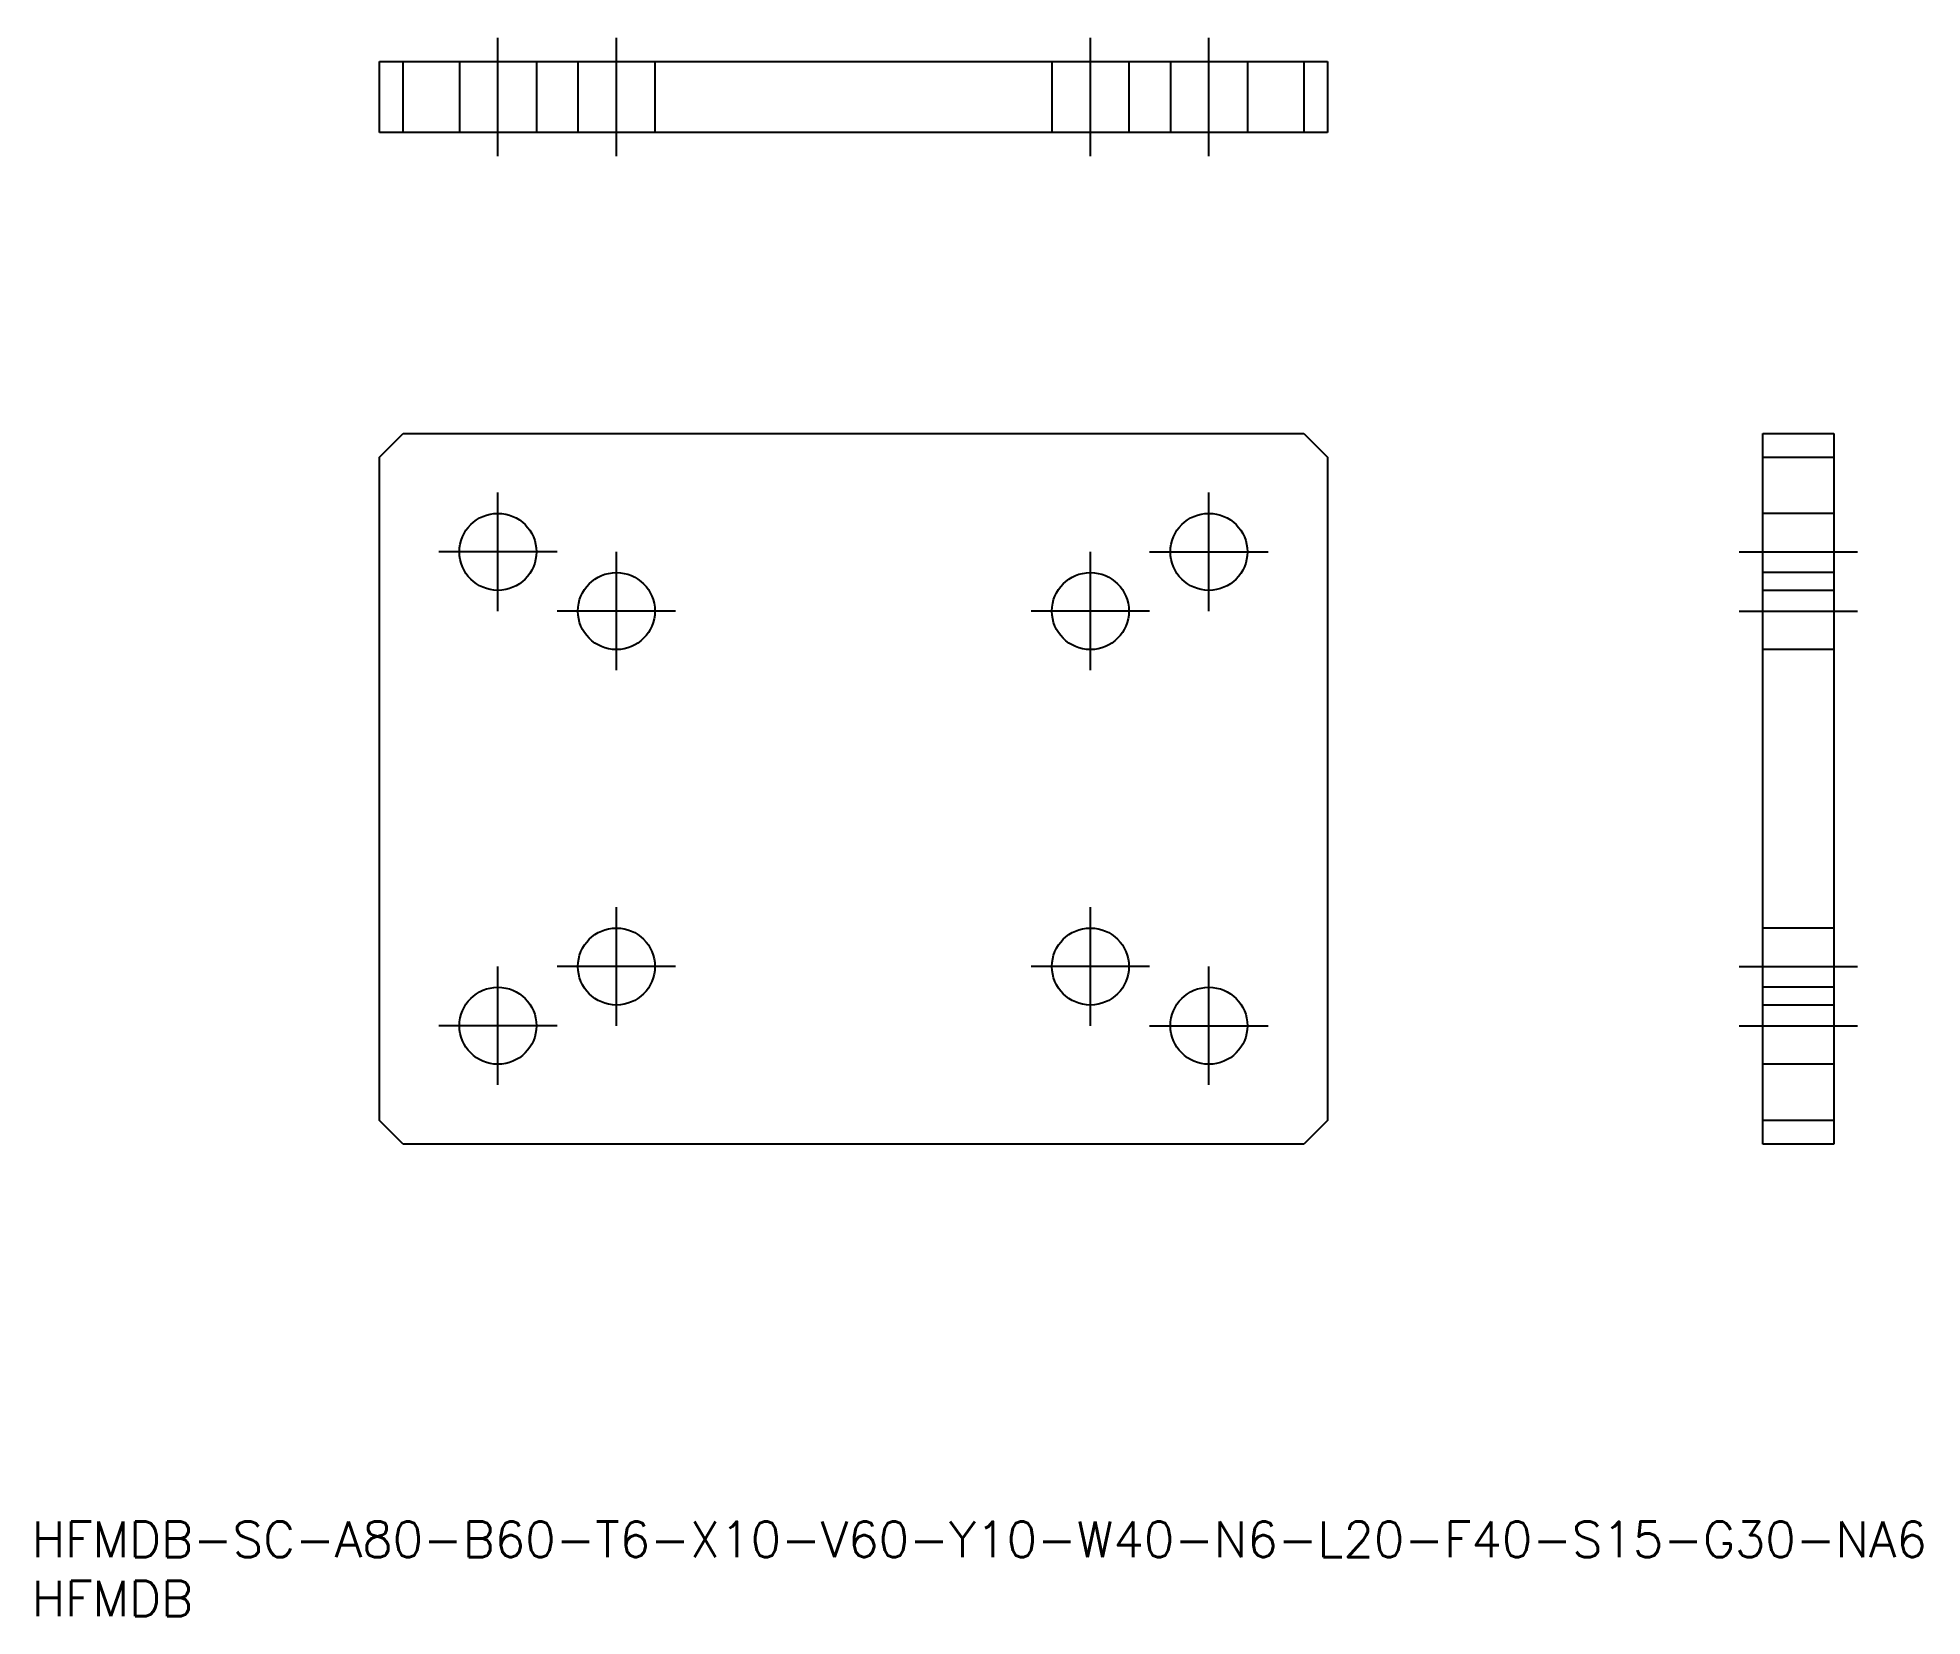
# Model space of a CAD drawing. Extents: x 1 to 160, y 0 to 133.
import ezdxf

# ---------------------------------------------------------------- set-up
doc = ezdxf.new("R2010")
doc.units = 0
doc.linetypes.add('CENTER', pattern=[50.8, 31.75, -6.35, 6.35, -6.35])
doc.linetypes.add('DASHED', pattern=[19.05, 12.7, -6.35])
doc.layers.get('0').update_dxf_attribs({"linetype": 'CONTINUOUS'})
doc.layers.add('CENTER', color=1, linetype='CENTER')
doc.styles.get("Standard").update_dxf_attribs({"font": 'txt.shx', "height": 3, "bigfont": 'bigfont.shx'})

# ---------------------------------------------------------------- blocks, each defined once
blk = doc.blocks.new('*U1')
at = {"color": 7, "linetype": 'CONTINUOUS'}
blk.add_text('HFMDB-SC-A80-B60-T6-X10-V60-Y10-W40-N6-L20-F40-S15-G30-NA6', height=3, dxfattribs=at).set_placement((0, 5))
blk = doc.blocks.new('*U2')
at = {"color": 7, "linetype": 'CONTINUOUS'}
blk.add_text('HFMDB', height=3, dxfattribs=at).set_placement((0, 0))

msp = doc.modelspace()

# ---------------------------------------------------------------- linework, layer by layer
at = {"color": 7, "linetype": 'CONTINUOUS'}
for p, q in [((29.352956, 131.244844), (109.352956, 131.244844)), ((29.352956, 125.244844), (29.352956, 131.244844)), ((31.352956, 125.244844), (31.352956, 131.244844)), ((107.352956, 131.244844), (107.352956, 125.244844)), ((109.352956, 131.244844), (109.352956, 125.244844)), ((109.352956, 125.244844), (29.352956, 125.244844)), ((29.352956, 97.846475), (31.352956, 99.846475)), ((31.352956, 99.846475), (107.352956, 99.846475)), ((107.352956, 99.846475), (109.352956, 97.846475)), ((146.095241, 99.846475), (152.095241, 99.846475)), ((146.095241, 39.846475), (146.095241, 99.846475)), ((152.095241, 99.846475), (152.095241, 39.846475)), ((29.352956, 41.846475), (29.352956, 97.846475)), ((109.352956, 97.846475), (109.352956, 41.846475)), ((146.095241, 97.846475), (152.095241, 97.846475)), ((31.352956, 39.846475), (29.352956, 41.846475)), ((109.352956, 41.846475), (107.352956, 39.846475)), ((152.095241, 41.846475), (146.095241, 41.846475)), ((107.352956, 39.846475), (31.352956, 39.846475)), ((152.095241, 39.846475), (146.095241, 39.846475))]:
    msp.add_line(p, q, dxfattribs=at)
at = {"color": 3, "linetype": 'DASHED'}
for p, q in [((36.102956, 131.244844), (36.102956, 125.244844)), ((42.602956, 131.244844), (42.602956, 125.244844)), ((46.102956, 131.244844), (46.102956, 125.244844)), ((52.602956, 131.244844), (52.602956, 125.244844)), ((86.102956, 131.244844), (86.102956, 125.244844)), ((92.602956, 131.244844), (92.602956, 125.244844)), ((96.102956, 131.244844), (96.102956, 125.244844)), ((102.602956, 131.244844), (102.602956, 125.244844)), ((152.095241, 93.096475), (146.095241, 93.096475)), ((152.095241, 88.096475), (146.095241, 88.096475)), ((152.095241, 86.596475), (146.095241, 86.596475)), ((152.095241, 81.596475), (146.095241, 81.596475)), ((152.095241, 58.096475), (146.095241, 58.096475)), ((152.095241, 53.096475), (146.095241, 53.096475)), ((152.095241, 51.596475), (146.095241, 51.596475)), ((152.095241, 46.596475), (146.095241, 46.596475))]:
    msp.add_line(p, q, dxfattribs=at)
at = {"color": 7, "linetype": 'CONTINUOUS'}
for centre in [(39.352956, 89.846475), (99.352956, 89.846475), (49.352956, 84.846475), (89.352956, 84.846475), (49.352956, 54.846475), (89.352956, 54.846475), (39.352956, 49.846475), (99.352956, 49.846475)]:
    msp.add_circle(centre, 3.25, dxfattribs=at)
at = {"layer": 'CENTER', "color": 1, "linetype": 'CENTER'}
for p, q in [((39.352956, 123.244844), (39.352956, 133.244844)), ((49.352956, 123.244844), (49.352956, 133.244844)), ((89.352956, 123.244844), (89.352956, 133.244844)), ((99.352956, 123.244844), (99.352956, 133.244844)), ((39.352956, 84.846475), (39.352956, 94.846475)), ((99.352956, 84.846475), (99.352956, 94.846475)), ((44.352956, 89.846475), (34.352956, 89.846475)), ((49.352956, 79.846475), (49.352956, 89.846475)), ((89.352956, 79.846475), (89.352956, 89.846475)), ((94.352956, 89.846475), (104.352956, 89.846475)), ((144.095241, 89.846475), (154.095241, 89.846475)), ((54.352956, 84.846475), (44.352956, 84.846475)), ((94.352956, 84.846475), (84.352956, 84.846475)), ((144.095241, 84.846475), (154.095241, 84.846475)), ((49.352956, 49.846475), (49.352956, 59.846475)), ((89.352956, 49.846475), (89.352956, 59.846475)), ((39.352956, 44.846475), (39.352956, 54.846475)), ((54.352956, 54.846475), (44.352956, 54.846475)), ((94.352956, 54.846475), (84.352956, 54.846475)), ((99.352956, 44.846475), (99.352956, 54.846475)), ((144.095241, 54.846475), (154.095241, 54.846475)), ((44.352956, 49.846475), (34.352956, 49.846475)), ((94.352956, 49.846475), (104.352956, 49.846475)), ((144.095241, 49.846475), (154.095241, 49.846475))]:
    msp.add_line(p, q, dxfattribs=at)

# ---------------------------------------------------------------- block references
at = {"color": 7, "linetype": 'CONTINUOUS'}
for name in ['*U1', '*U2']:
    msp.add_blockref(name, (0, 0), dxfattribs=at)

doc.saveas('drawing.dxf')
